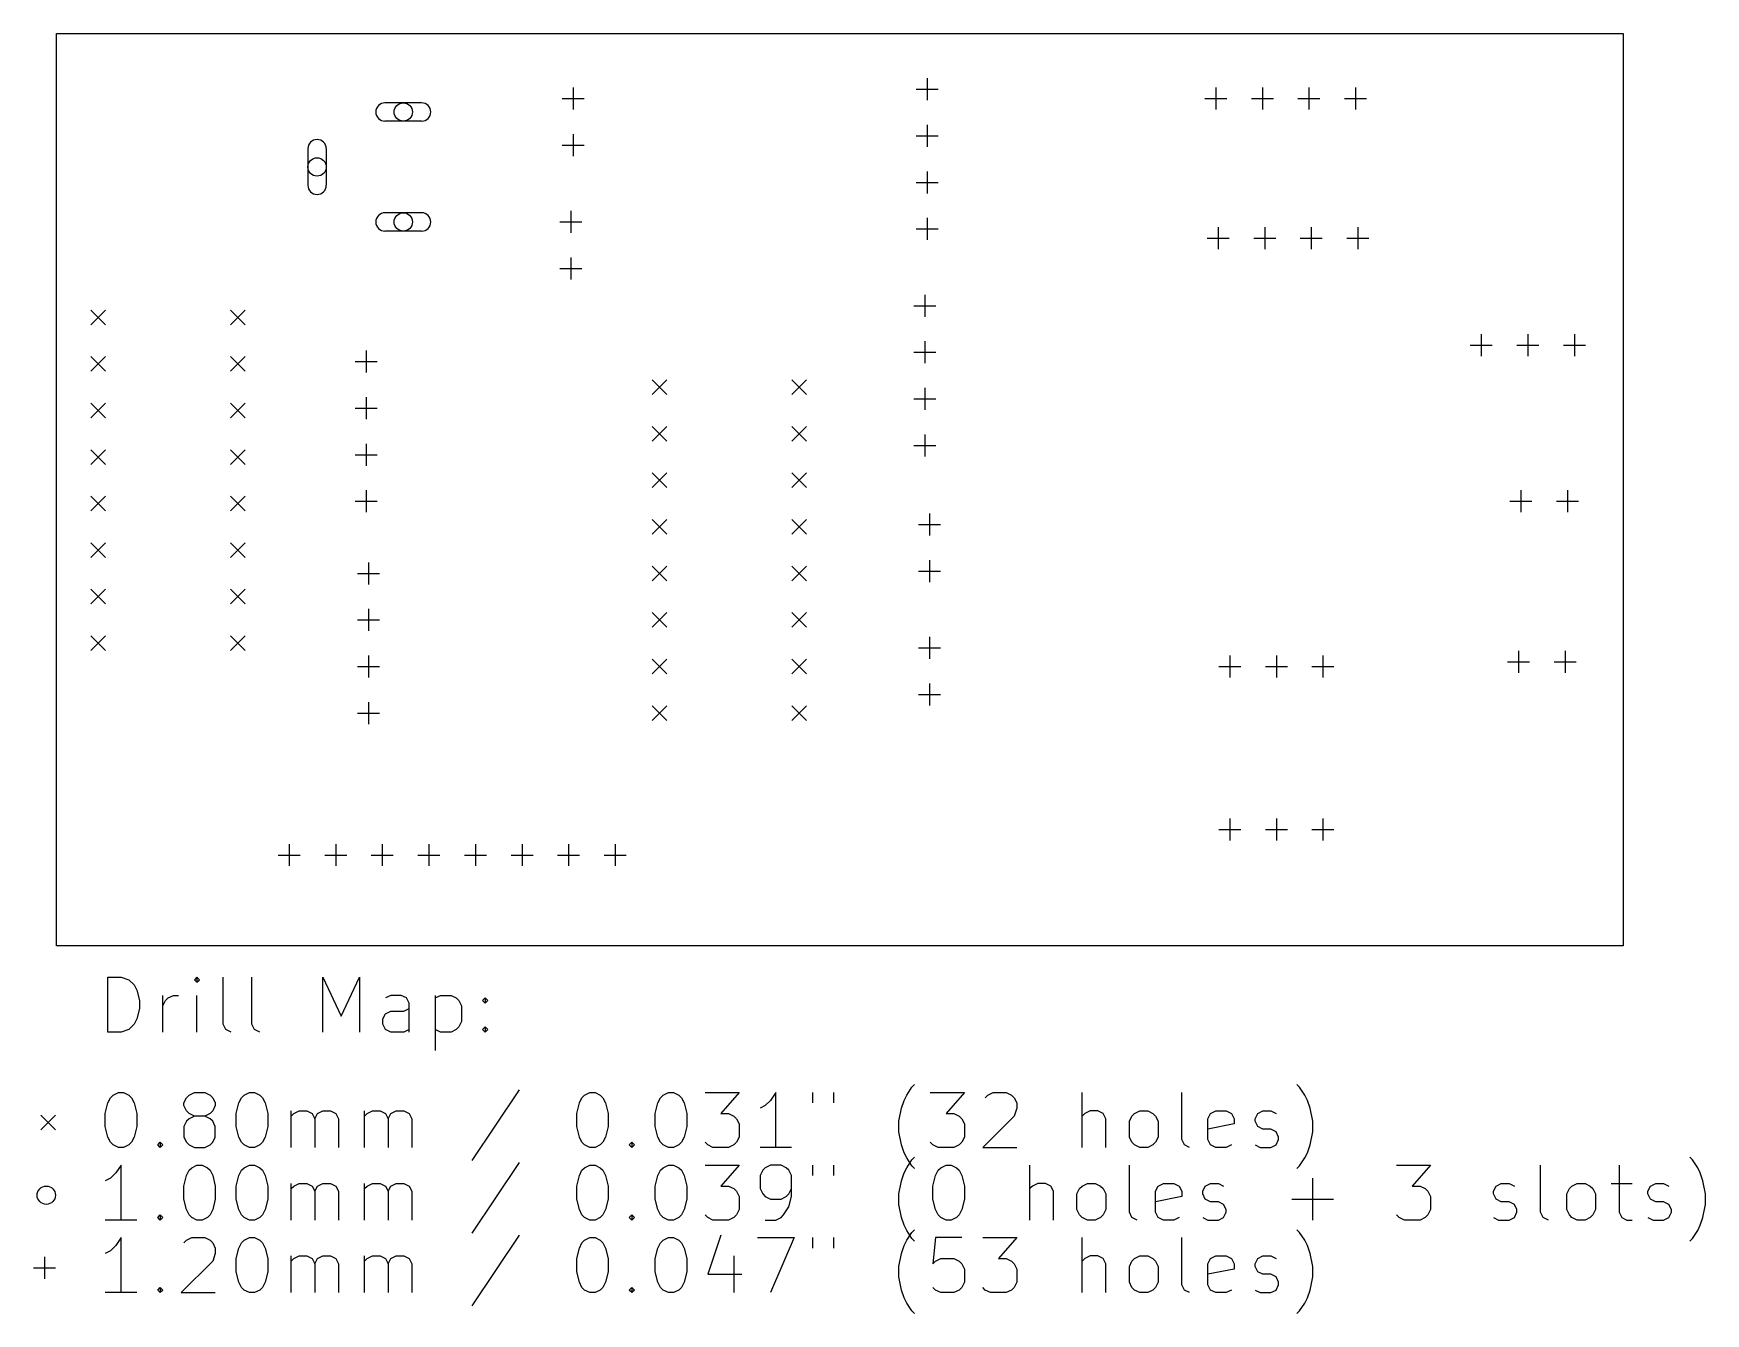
# Model space of a CAD drawing. Extents: x 120.8 to 212, y -101.1 to -31.2.
import ezdxf

# ---------------------------------------------------------------- set-up
doc = ezdxf.new("R2010")
doc.units = 0
doc.layers.add('BLACK', color=7, linetype='CONTINUOUS')

msp = doc.modelspace()

# ---------------------------------------------------------------- linework, layer by layer
at = {"layer": 'BLACK', "linetype": 'CONTINUOUS'}
for p, q in [((122.047, -31.242), (122.809, -31.242)), ((122.047, -81.026), (122.047, -31.242)), ((122.809, -31.242), (207.518, -31.242)), ((207.518, -31.242), (207.518, -81.026)), ((169.545, -33.69), (169.545, -34.89)), ((150.241, -34.198), (150.241, -35.398)), ((168.945, -34.29), (170.145, -34.29)), ((185.293, -34.198), (185.293, -35.398)), ((187.833, -34.198), (187.833, -35.398)), ((190.373, -34.198), (190.373, -35.398)), ((192.913, -34.198), (192.913, -35.398)), ((141.97, -35.029), (139.97, -35.029)), ((149.641, -34.798), (150.841, -34.798)), ((184.693, -34.798), (185.893, -34.798)), ((187.233, -34.798), (188.433, -34.798)), ((189.773, -34.798), (190.973, -34.798)), ((192.313, -34.798), (193.513, -34.798)), ((141.97, -36.029), (139.97, -36.029)), ((169.545, -36.23), (169.545, -37.43)), ((149.641, -37.338), (150.841, -37.338)), ((150.241, -36.738), (150.241, -37.938)), ((168.945, -36.83), (170.145, -36.83)), ((135.77, -37.529), (135.77, -39.529)), ((136.77, -37.529), (136.77, -39.529)), ((169.545, -38.77), (169.545, -39.97)), ((168.945, -39.37), (170.145, -39.37)), ((141.97, -41.029), (139.97, -41.029)), ((150.114, -40.929), (150.114, -42.129)), ((149.514, -41.529), (150.714, -41.529)), ((168.945, -41.91), (170.145, -41.91)), ((169.545, -41.31), (169.545, -42.51)), ((185.42, -41.818), (185.42, -43.018)), ((187.96, -41.818), (187.96, -43.018)), ((190.5, -41.818), (190.5, -43.018)), ((193.04, -41.818), (193.04, -43.018)), ((141.97, -42.029), (139.97, -42.029)), ((184.82, -42.418), (186.02, -42.418)), ((187.36, -42.418), (188.56, -42.418)), ((189.9, -42.418), (191.1, -42.418)), ((192.44, -42.418), (193.64, -42.418)), ((150.114, -43.469), (150.114, -44.669)), ((149.514, -44.069), (150.714, -44.069)), ((169.418, -45.501), (169.418, -46.701)), ((123.933, -46.336), (124.733, -47.136)), ((124.733, -46.336), (123.933, -47.136)), ((131.553, -46.336), (132.353, -47.136)), ((132.353, -46.336), (131.553, -47.136)), ((168.818, -46.101), (170.018, -46.101)), ((169.418, -48.041), (169.418, -49.241)), ((199.171, -48.26), (200.371, -48.26)), ((199.771, -47.66), (199.771, -48.86)), ((201.711, -48.26), (202.911, -48.26)), ((202.311, -47.66), (202.311, -48.86)), ((204.251, -48.26), (205.451, -48.26)), ((204.851, -47.66), (204.851, -48.86)), ((123.933, -48.876), (124.733, -49.676)), ((124.733, -48.876), (123.933, -49.676)), ((131.553, -48.876), (132.353, -49.676)), ((132.353, -48.876), (131.553, -49.676)), ((138.338, -49.149), (139.538, -49.149)), ((138.938, -48.549), (138.938, -49.749)), ((168.818, -48.641), (170.018, -48.641)), ((154.54, -50.146), (155.34, -50.946)), ((155.34, -50.146), (154.54, -50.946)), ((162.16, -50.146), (162.96, -50.946)), ((162.96, -50.146), (162.16, -50.946)), ((169.418, -50.581), (169.418, -51.781)), ((123.933, -51.416), (124.733, -52.216)), ((124.733, -51.416), (123.933, -52.216)), ((131.553, -51.416), (132.353, -52.216)), ((132.353, -51.416), (131.553, -52.216)), ((138.338, -51.689), (139.538, -51.689)), ((138.938, -51.089), (138.938, -52.289)), ((168.818, -51.181), (170.018, -51.181)), ((154.54, -52.686), (155.34, -53.486)), ((155.34, -52.686), (154.54, -53.486)), ((162.16, -52.686), (162.96, -53.486)), ((162.96, -52.686), (162.16, -53.486)), ((138.938, -53.629), (138.938, -54.829)), ((168.818, -53.721), (170.018, -53.721)), ((169.418, -53.121), (169.418, -54.321)), ((123.933, -53.956), (124.733, -54.756)), ((124.733, -53.956), (123.933, -54.756)), ((131.553, -53.956), (132.353, -54.756)), ((132.353, -53.956), (131.553, -54.756)), ((138.338, -54.229), (139.538, -54.229)), ((154.54, -55.226), (155.34, -56.026)), ((155.34, -55.226), (154.54, -56.026)), ((162.16, -55.226), (162.96, -56.026)), ((162.96, -55.226), (162.16, -56.026)), ((123.933, -56.496), (124.733, -57.296)), ((124.733, -56.496), (123.933, -57.296)), ((131.553, -56.496), (132.353, -57.296)), ((132.353, -56.496), (131.553, -57.296)), ((138.938, -56.169), (138.938, -57.369)), ((201.93, -56.169), (201.93, -57.369)), ((204.47, -56.169), (204.47, -57.369)), ((138.338, -56.769), (139.538, -56.769)), ((169.672, -57.439), (169.672, -58.639)), ((201.33, -56.769), (202.53, -56.769)), ((203.87, -56.769), (205.07, -56.769)), ((154.54, -57.766), (155.34, -58.566)), ((155.34, -57.766), (154.54, -58.566)), ((162.16, -57.766), (162.96, -58.566)), ((162.96, -57.766), (162.16, -58.566)), ((169.072, -58.039), (170.272, -58.039)), ((123.933, -59.036), (124.733, -59.836)), ((124.733, -59.036), (123.933, -59.836)), ((131.553, -59.036), (132.353, -59.836)), ((132.353, -59.036), (131.553, -59.836)), ((139.065, -60.106), (139.065, -61.306)), ((169.672, -59.979), (169.672, -61.179)), ((138.465, -60.706), (139.665, -60.706)), ((154.54, -60.306), (155.34, -61.106)), ((155.34, -60.306), (154.54, -61.106)), ((162.16, -60.306), (162.96, -61.106)), ((162.96, -60.306), (162.16, -61.106)), ((169.072, -60.579), (170.272, -60.579)), ((123.933, -61.576), (124.733, -62.376)), ((124.733, -61.576), (123.933, -62.376)), ((131.553, -61.576), (132.353, -62.376)), ((132.353, -61.576), (131.553, -62.376)), ((139.065, -62.646), (139.065, -63.846)), ((154.54, -62.846), (155.34, -63.646)), ((155.34, -62.846), (154.54, -63.646)), ((162.16, -62.846), (162.96, -63.646)), ((162.96, -62.846), (162.16, -63.646)), ((138.465, -63.246), (139.665, -63.246)), ((123.933, -64.116), (124.733, -64.916)), ((124.733, -64.116), (123.933, -64.916)), ((131.553, -64.116), (132.353, -64.916)), ((132.353, -64.116), (131.553, -64.916)), ((169.672, -64.17), (169.672, -65.37)), ((139.065, -65.186), (139.065, -66.386)), ((154.54, -65.386), (155.34, -66.186)), ((155.34, -65.386), (154.54, -66.186)), ((162.16, -65.386), (162.96, -66.186)), ((162.96, -65.386), (162.16, -66.186)), ((169.072, -64.77), (170.272, -64.77)), ((186.055, -65.186), (186.055, -66.386)), ((188.595, -65.186), (188.595, -66.386)), ((191.135, -65.186), (191.135, -66.386)), ((201.203, -65.532), (202.403, -65.532)), ((201.803, -64.932), (201.803, -66.132)), ((203.743, -65.532), (204.943, -65.532)), ((204.343, -64.932), (204.343, -66.132)), ((138.465, -65.786), (139.665, -65.786)), ((185.455, -65.786), (186.655, -65.786)), ((187.995, -65.786), (189.195, -65.786)), ((190.535, -65.786), (191.735, -65.786)), ((169.072, -67.31), (170.272, -67.31)), ((169.672, -66.71), (169.672, -67.91)), ((138.465, -68.326), (139.665, -68.326)), ((139.065, -67.726), (139.065, -68.926)), ((154.54, -67.926), (155.34, -68.726)), ((155.34, -67.926), (154.54, -68.726)), ((162.16, -67.926), (162.96, -68.726)), ((162.96, -67.926), (162.16, -68.726)), ((185.455, -74.676), (186.655, -74.676)), ((186.055, -74.076), (186.055, -75.276)), ((187.995, -74.676), (189.195, -74.676)), ((188.595, -74.076), (188.595, -75.276)), ((190.535, -74.676), (191.735, -74.676)), ((191.135, -74.076), (191.135, -75.276)), ((134.747, -75.473), (134.747, -76.673)), ((137.287, -75.473), (137.287, -76.673)), ((139.827, -75.473), (139.827, -76.673)), ((142.367, -75.473), (142.367, -76.673)), ((144.907, -75.473), (144.907, -76.673)), ((147.447, -75.473), (147.447, -76.673)), ((149.987, -75.473), (149.987, -76.673)), ((152.527, -75.473), (152.527, -76.673)), ((134.147, -76.073), (135.347, -76.073)), ((136.687, -76.073), (137.887, -76.073)), ((139.227, -76.073), (140.427, -76.073)), ((141.767, -76.073), (142.967, -76.073)), ((144.307, -76.073), (145.507, -76.073)), ((146.847, -76.073), (148.047, -76.073)), ((149.387, -76.073), (150.587, -76.073)), ((151.927, -76.073), (153.127, -76.073)), ((207.518, -81.026), (122.047, -81.026)), ((124.861, -85.7331), (124.861, -82.7331)), ((124.861, -82.7331), (125.576, -82.7331)), ((125.576, -82.7331), (126.004, -82.876)), ((126.004, -82.876), (126.29, -83.1617)), ((129.718, -82.7331), (129.576, -82.876)), ((129.576, -82.876), (129.718, -83.0189)), ((129.861, -82.876), (129.718, -82.7331)), ((129.718, -82.7331), (129.718, -83.0189)), ((129.718, -83.0189), (129.861, -82.876)), ((131.147, -85.3046), (131.147, -82.7331)), ((132.718, -85.3046), (132.718, -82.7331)), ((136.576, -85.7331), (136.576, -82.7331)), ((136.576, -82.7331), (137.576, -84.876)), ((137.576, -84.876), (138.576, -82.7331)), ((138.576, -82.7331), (138.576, -85.7331)), ((126.29, -83.1617), (126.433, -83.4474)), ((126.433, -83.4474), (126.576, -84.0189)), ((127.861, -85.7331), (127.861, -83.7331)), ((128.004, -84.0189), (128.147, -83.876)), ((128.147, -83.876), (128.433, -83.7331)), ((128.433, -83.7331), (128.718, -83.7331)), ((129.718, -85.7331), (129.718, -83.7331)), ((140.29, -83.7331), (140.004, -83.876)), ((140.861, -83.7331), (140.29, -83.7331)), ((141.147, -83.876), (140.861, -83.7331)), ((141.29, -84.1617), (141.147, -83.876)), ((142.718, -83.7331), (142.718, -86.7331)), ((142.718, -83.876), (143.004, -83.7331)), ((143.004, -83.7331), (143.576, -83.7331)), ((143.576, -83.7331), (143.861, -83.876)), ((143.861, -83.876), (144.004, -84.0189)), ((145.29, -84.0189), (145.433, -83.876)), ((145.433, -83.876), (145.576, -84.0189)), ((145.433, -83.876), (145.433, -84.1617)), ((126.576, -84.4474), (126.433, -85.0189)), ((126.576, -84.0189), (126.576, -84.4474)), ((127.861, -84.3046), (128.004, -84.0189)), ((139.861, -85.0189), (140.004, -84.7331)), ((140.004, -84.7331), (140.29, -84.5903)), ((140.29, -84.5903), (141.004, -84.5903)), ((141.004, -84.5903), (141.29, -84.4474)), ((141.29, -85.7331), (141.29, -84.1617)), ((144.004, -84.0189), (144.147, -84.3046)), ((144.147, -84.3046), (144.147, -85.1617)), ((145.433, -84.1617), (145.29, -84.0189)), ((145.576, -84.0189), (145.433, -84.1617)), ((125.576, -85.7331), (124.861, -85.7331)), ((126.004, -85.5903), (125.576, -85.7331)), ((126.29, -85.3046), (126.004, -85.5903)), ((126.433, -85.0189), (126.29, -85.3046)), ((131.29, -85.5903), (131.147, -85.3046)), ((131.576, -85.7331), (131.29, -85.5903)), ((132.861, -85.5903), (132.718, -85.3046)), ((133.147, -85.7331), (132.861, -85.5903)), ((139.861, -85.3046), (139.861, -85.0189)), ((140.004, -85.5903), (139.861, -85.3046)), ((140.29, -85.7331), (140.004, -85.5903)), ((141.004, -85.7331), (140.29, -85.7331)), ((141.29, -85.5903), (141.004, -85.7331)), ((143.004, -85.7331), (142.718, -85.5903)), ((143.576, -85.7331), (143.004, -85.7331)), ((143.861, -85.5903), (143.576, -85.7331)), ((144.004, -85.4474), (143.861, -85.5903)), ((144.147, -85.1617), (144.004, -85.4474)), ((145.29, -85.5903), (145.433, -85.4474)), ((145.433, -85.7331), (145.29, -85.5903)), ((145.433, -85.4474), (145.576, -85.5903)), ((145.433, -85.4474), (145.433, -85.7331)), ((145.576, -85.5903), (145.433, -85.7331)), ((124.861, -89.6046), (125.004, -89.3189)), ((125.004, -89.3189), (125.147, -89.176)), ((125.147, -89.176), (125.433, -89.0331)), ((125.433, -89.0331), (125.718, -89.0331)), ((125.718, -89.0331), (126.004, -89.176)), ((126.004, -89.176), (126.147, -89.3189)), ((126.147, -89.3189), (126.29, -89.6046)), ((129.004, -89.6046), (129.147, -89.3189)), ((129.147, -89.3189), (129.29, -89.176)), ((129.29, -89.176), (129.576, -89.0331)), ((129.576, -89.0331), (130.147, -89.0331)), ((130.147, -89.0331), (130.433, -89.176)), ((130.433, -89.176), (130.576, -89.3189)), ((130.576, -89.3189), (130.718, -89.6046)), ((132.004, -89.6046), (132.147, -89.3189)), ((132.147, -89.3189), (132.29, -89.176)), ((132.29, -89.176), (132.576, -89.0331)), ((132.576, -89.0331), (132.861, -89.0331)), ((132.861, -89.0331), (133.147, -89.176)), ((133.147, -89.176), (133.29, -89.3189)), ((133.29, -89.3189), (133.433, -89.6046)), ((147.29, -88.8903), (144.718, -92.7474)), ((150.576, -89.6046), (150.718, -89.3189)), ((150.718, -89.3189), (150.861, -89.176)), ((150.861, -89.176), (151.147, -89.0331)), ((151.147, -89.0331), (151.433, -89.0331)), ((151.433, -89.0331), (151.718, -89.176)), ((151.718, -89.176), (151.861, -89.3189)), ((151.861, -89.3189), (152.004, -89.6046)), ((154.861, -89.6046), (155.004, -89.3189)), ((155.004, -89.3189), (155.147, -89.176)), ((155.147, -89.176), (155.433, -89.0331)), ((155.433, -89.0331), (155.718, -89.0331)), ((155.718, -89.0331), (156.004, -89.176)), ((156.004, -89.176), (156.147, -89.3189)), ((156.147, -89.3189), (156.29, -89.6046)), ((157.433, -89.0331), (159.29, -89.0331)), ((159.29, -89.0331), (158.29, -90.176)), ((161.29, -89.0331), (161.004, -89.4617)), ((161.29, -92.0331), (161.29, -89.0331)), ((163.29, -89.0331), (163.29, -89.6046)), ((164.433, -89.0331), (164.433, -89.6046)), ((168.29, -89.4617), (168.433, -89.176)), ((168.433, -89.176), (168.718, -88.7474)), ((168.718, -88.7474), (168.861, -88.6046)), ((169.718, -89.0331), (171.576, -89.0331)), ((171.576, -89.0331), (170.576, -90.176)), ((172.718, -89.3189), (172.861, -89.176)), ((172.861, -89.176), (173.147, -89.0331)), ((173.147, -89.0331), (173.861, -89.0331)), ((173.861, -89.0331), (174.147, -89.176)), ((174.147, -89.176), (174.29, -89.3189)), ((174.29, -89.3189), (174.433, -89.6046)), ((178.004, -92.0331), (178.004, -89.0331)), ((183.433, -91.6046), (183.433, -89.0331)), ((189.861, -88.7474), (189.718, -88.6046)), ((190.147, -89.176), (189.861, -88.7474)), ((190.29, -89.4617), (190.147, -89.176)), ((121.197, -90.276), (121.997, -91.076)), ((121.997, -90.276), (121.197, -91.076)), ((124.718, -90.176), (124.861, -89.6046)), ((124.718, -90.8903), (124.718, -90.176)), ((126.29, -89.6046), (126.433, -90.176)), ((126.433, -90.176), (126.433, -90.8903)), ((129.004, -89.7474), (129.004, -89.6046)), ((129.147, -90.0331), (129.004, -89.7474)), ((129.29, -90.176), (129.147, -90.0331)), ((129.576, -90.3189), (129.29, -90.176)), ((130.433, -90.176), (130.147, -90.3189)), ((130.576, -90.0331), (130.433, -90.176)), ((130.718, -89.7474), (130.576, -90.0331)), ((130.718, -89.6046), (130.718, -89.7474)), ((131.861, -90.176), (132.004, -89.6046)), ((131.861, -90.8903), (131.861, -90.176)), ((133.433, -89.6046), (133.576, -90.176)), ((133.576, -90.176), (133.576, -90.8903)), ((134.861, -92.0331), (134.861, -90.0331)), ((134.861, -90.3189), (135.004, -90.176)), ((135.004, -90.176), (135.29, -90.0331)), ((135.29, -90.0331), (135.718, -90.0331)), ((135.718, -90.0331), (136.004, -90.176)), ((136.004, -90.176), (136.147, -90.4617)), ((136.147, -90.4617), (136.29, -90.176)), ((136.29, -90.176), (136.576, -90.0331)), ((136.576, -90.0331), (137.004, -90.0331)), ((137.004, -90.0331), (137.29, -90.176)), ((137.29, -90.176), (137.433, -90.4617)), ((138.861, -92.0331), (138.861, -90.0331)), ((138.861, -90.3189), (139.004, -90.176)), ((139.004, -90.176), (139.29, -90.0331)), ((139.29, -90.0331), (139.718, -90.0331)), ((139.718, -90.0331), (140.004, -90.176)), ((140.004, -90.176), (140.147, -90.4617)), ((140.147, -90.4617), (140.29, -90.176)), ((140.29, -90.176), (140.576, -90.0331)), ((140.576, -90.0331), (141.004, -90.0331)), ((141.004, -90.0331), (141.29, -90.176)), ((141.29, -90.176), (141.433, -90.4617)), ((150.433, -90.176), (150.576, -89.6046)), ((150.433, -90.8903), (150.433, -90.176)), ((152.004, -89.6046), (152.147, -90.176)), ((152.147, -90.176), (152.147, -90.8903)), ((154.718, -90.176), (154.861, -89.6046)), ((154.718, -90.8903), (154.718, -90.176)), ((156.29, -89.6046), (156.433, -90.176)), ((156.433, -90.176), (156.433, -90.8903)), ((158.29, -90.176), (158.718, -90.176)), ((158.718, -90.176), (159.004, -90.3189)), ((160.718, -89.7474), (160.433, -89.8903)), ((161.004, -89.4617), (160.718, -89.7474)), ((168.004, -90.6046), (168.147, -89.8903)), ((168.147, -89.8903), (168.29, -89.4617)), ((170.576, -90.176), (171.004, -90.176)), ((171.004, -90.176), (171.29, -90.3189)), ((174.433, -89.8903), (174.29, -90.3189)), ((174.433, -89.6046), (174.433, -89.8903)), ((178.147, -90.176), (178.004, -90.3189)), ((178.433, -90.0331), (178.147, -90.176)), ((178.861, -90.0331), (178.433, -90.0331)), ((179.147, -90.176), (178.861, -90.0331)), ((179.29, -90.4617), (179.147, -90.176)), ((180.718, -90.3189), (180.861, -90.176)), ((180.861, -90.176), (181.147, -90.0331)), ((181.147, -90.0331), (181.576, -90.0331)), ((181.576, -90.0331), (181.861, -90.176)), ((181.861, -90.176), (182.004, -90.3189)), ((184.861, -90.4617), (185.004, -90.176)), ((185.004, -90.176), (185.29, -90.0331)), ((185.29, -90.0331), (185.861, -90.0331)), ((185.861, -90.0331), (186.147, -90.176)), ((186.147, -90.176), (186.29, -90.4617)), ((187.433, -90.4617), (187.576, -90.176)), ((187.576, -90.176), (187.861, -90.0331)), ((187.861, -90.0331), (188.29, -90.0331)), ((188.29, -90.0331), (188.576, -90.176)), ((190.433, -89.8903), (190.29, -89.4617)), ((190.576, -90.6046), (190.433, -89.8903)), ((124.861, -91.4617), (124.718, -90.8903)), ((126.433, -90.8903), (126.29, -91.4617)), ((129.147, -90.6046), (129.004, -90.8903)), ((129.004, -90.8903), (129.004, -91.4617)), ((129.29, -90.4617), (129.147, -90.6046)), ((129.576, -90.3189), (129.29, -90.4617)), ((130.147, -90.3189), (129.576, -90.3189)), ((130.433, -90.4617), (130.147, -90.3189)), ((130.576, -90.6046), (130.433, -90.4617)), ((130.718, -90.8903), (130.576, -90.6046)), ((130.718, -91.4617), (130.718, -90.8903)), ((132.004, -91.4617), (131.861, -90.8903)), ((133.576, -90.8903), (133.433, -91.4617)), ((136.147, -90.4617), (136.147, -92.0331)), ((137.433, -90.4617), (137.433, -92.0331)), ((140.147, -90.4617), (140.147, -92.0331)), ((141.433, -90.4617), (141.433, -92.0331)), ((150.576, -91.4617), (150.433, -90.8903)), ((152.147, -90.8903), (152.004, -91.4617)), ((154.861, -91.4617), (154.718, -90.8903)), ((156.433, -90.8903), (156.29, -91.4617)), ((159.004, -90.3189), (159.147, -90.4617)), ((159.147, -90.4617), (159.29, -90.7474)), ((159.29, -90.7474), (159.29, -91.4617)), ((168.004, -91.176), (168.004, -90.6046)), ((168.147, -91.8903), (168.004, -91.176)), ((171.29, -90.3189), (171.433, -90.4617)), ((171.433, -90.4617), (171.576, -90.7474)), ((171.576, -90.7474), (171.576, -91.4617)), ((174.29, -90.3189), (172.576, -92.0331)), ((179.29, -92.0331), (179.29, -90.4617)), ((180.576, -90.6046), (180.718, -90.3189)), ((180.576, -91.4617), (180.576, -90.6046)), ((182.004, -90.3189), (182.147, -90.6046)), ((182.147, -90.6046), (182.147, -91.4617)), ((184.861, -91.6046), (184.861, -90.4617)), ((186.29, -90.7474), (184.861, -91.0331)), ((186.29, -90.4617), (186.29, -90.7474)), ((187.433, -90.6046), (187.433, -90.4617)), ((187.576, -90.8903), (187.433, -90.6046)), ((187.861, -91.0331), (187.576, -90.8903)), ((188.29, -91.0331), (187.861, -91.0331)), ((188.576, -91.176), (188.29, -91.0331)), ((188.718, -91.4617), (188.576, -91.176)), ((190.433, -91.8903), (190.576, -91.176)), ((190.576, -91.176), (190.576, -90.6046)), ((125.004, -91.7474), (124.861, -91.4617)), ((125.147, -91.8903), (125.004, -91.7474)), ((125.433, -92.0331), (125.147, -91.8903)), ((125.718, -92.0331), (125.433, -92.0331)), ((126.004, -91.8903), (125.718, -92.0331)), ((126.147, -91.7474), (126.004, -91.8903)), ((126.29, -91.4617), (126.147, -91.7474)), ((127.576, -91.8903), (127.718, -91.7474)), ((127.718, -92.0331), (127.576, -91.8903)), ((127.718, -91.7474), (127.861, -91.8903)), ((127.718, -91.7474), (127.718, -92.0331)), ((127.861, -91.8903), (127.718, -92.0331)), ((129.004, -91.4617), (129.147, -91.7474)), ((129.147, -91.7474), (129.29, -91.8903)), ((129.29, -91.8903), (129.576, -92.0331)), ((129.576, -92.0331), (130.147, -92.0331)), ((130.147, -92.0331), (130.433, -91.8903)), ((130.433, -91.8903), (130.576, -91.7474)), ((130.576, -91.7474), (130.718, -91.4617)), ((132.147, -91.7474), (132.004, -91.4617)), ((132.29, -91.8903), (132.147, -91.7474)), ((132.576, -92.0331), (132.29, -91.8903)), ((132.861, -92.0331), (132.576, -92.0331)), ((133.147, -91.8903), (132.861, -92.0331)), ((133.29, -91.7474), (133.147, -91.8903)), ((133.433, -91.4617), (133.29, -91.7474)), ((150.718, -91.7474), (150.576, -91.4617)), ((150.861, -91.8903), (150.718, -91.7474)), ((151.147, -92.0331), (150.861, -91.8903)), ((151.433, -92.0331), (151.147, -92.0331)), ((151.718, -91.8903), (151.433, -92.0331)), ((151.861, -91.7474), (151.718, -91.8903)), ((152.004, -91.4617), (151.861, -91.7474)), ((153.29, -91.8903), (153.433, -91.7474)), ((153.433, -92.0331), (153.29, -91.8903)), ((153.433, -91.7474), (153.576, -91.8903)), ((153.433, -91.7474), (153.433, -92.0331)), ((153.576, -91.8903), (153.433, -92.0331)), ((155.004, -91.7474), (154.861, -91.4617)), ((155.147, -91.8903), (155.004, -91.7474)), ((155.433, -92.0331), (155.147, -91.8903)), ((155.718, -92.0331), (155.433, -92.0331)), ((156.004, -91.8903), (155.718, -92.0331)), ((156.147, -91.7474), (156.004, -91.8903)), ((156.29, -91.4617), (156.147, -91.7474)), ((157.576, -91.8903), (157.433, -91.7474)), ((157.861, -92.0331), (157.576, -91.8903)), ((158.718, -92.0331), (157.861, -92.0331)), ((159.004, -91.8903), (158.718, -92.0331)), ((159.147, -91.7474), (159.004, -91.8903)), ((159.29, -91.4617), (159.147, -91.7474)), ((162.147, -92.0331), (160.433, -92.0331)), ((168.29, -92.3189), (168.147, -91.8903)), ((169.861, -91.8903), (169.718, -91.7474)), ((170.147, -92.0331), (169.861, -91.8903)), ((171.004, -92.0331), (170.147, -92.0331)), ((171.29, -91.8903), (171.004, -92.0331)), ((171.433, -91.7474), (171.29, -91.8903)), ((171.576, -91.4617), (171.433, -91.7474)), ((172.576, -92.0331), (174.433, -92.0331)), ((180.718, -91.7474), (180.576, -91.4617)), ((180.861, -91.8903), (180.718, -91.7474)), ((181.147, -92.0331), (180.861, -91.8903)), ((181.576, -92.0331), (181.147, -92.0331)), ((181.861, -91.8903), (181.576, -92.0331)), ((182.004, -91.7474), (181.861, -91.8903)), ((182.147, -91.4617), (182.004, -91.7474)), ((183.576, -91.8903), (183.433, -91.6046)), ((183.861, -92.0331), (183.576, -91.8903)), ((185.004, -91.8903), (184.861, -91.6046)), ((185.29, -92.0331), (185.004, -91.8903)), ((185.861, -92.0331), (185.29, -92.0331)), ((186.147, -91.8903), (185.861, -92.0331)), ((187.433, -91.8903), (187.718, -92.0331)), ((187.718, -92.0331), (188.29, -92.0331)), ((188.29, -92.0331), (188.576, -91.8903)), ((188.576, -91.8903), (188.718, -91.6046)), ((188.718, -91.6046), (188.718, -91.4617)), ((190.29, -92.3189), (190.433, -91.8903)), ((125.576, -92.9931), (125.29, -93.4217)), ((125.576, -95.9931), (125.576, -92.9931)), ((129.433, -93.136), (129.718, -92.9931)), ((129.718, -92.9931), (130.004, -92.9931)), ((130.004, -92.9931), (130.29, -93.136)), ((132.29, -93.136), (132.576, -92.9931)), ((132.576, -92.9931), (132.861, -92.9931)), ((132.861, -92.9931), (133.147, -93.136)), ((147.29, -92.8503), (144.718, -96.7074)), ((150.861, -93.136), (151.147, -92.9931)), ((151.147, -92.9931), (151.433, -92.9931)), ((151.433, -92.9931), (151.718, -93.136)), ((155.147, -93.136), (155.433, -92.9931)), ((155.433, -92.9931), (155.718, -92.9931)), ((155.718, -92.9931), (156.004, -93.136)), ((157.433, -92.9931), (159.29, -92.9931)), ((159.29, -92.9931), (158.29, -94.136)), ((161.004, -92.9931), (160.718, -93.136)), ((161.576, -92.9931), (161.004, -92.9931)), ((161.861, -93.136), (161.576, -92.9931)), ((163.29, -92.9931), (163.29, -93.5646)), ((164.433, -92.9931), (164.433, -93.5646)), ((168.433, -92.6046), (168.29, -92.3189)), ((168.718, -93.0331), (168.433, -92.6046)), ((168.433, -93.136), (168.718, -92.7074)), ((168.718, -92.7074), (168.861, -92.5646)), ((170.29, -93.136), (170.576, -92.9931)), ((170.576, -92.9931), (170.861, -92.9931)), ((170.861, -92.9931), (171.147, -93.136)), ((175.147, -95.9931), (175.147, -92.9931)), ((180.576, -95.5646), (180.576, -92.9931)), ((189.861, -93.0331), (190.147, -92.6046)), ((190.147, -92.6046), (190.29, -92.3189)), ((195.147, -92.9931), (197.004, -92.9931)), ((197.004, -92.9931), (196.004, -94.136)), ((203.004, -95.5646), (203.004, -92.9931)), ((207.29, -92.9931), (207.29, -95.5646)), ((211.29, -92.7074), (211.147, -92.5646)), ((211.576, -93.136), (211.29, -92.7074)), ((125.004, -93.7074), (124.718, -93.8503)), ((125.29, -93.4217), (125.004, -93.7074)), ((129.004, -94.136), (129.147, -93.5646)), ((129.147, -93.5646), (129.29, -93.2789)), ((129.29, -93.2789), (129.433, -93.136)), ((130.29, -93.136), (130.433, -93.2789)), ((130.433, -93.2789), (130.576, -93.5646)), ((130.576, -93.5646), (130.718, -94.136)), ((131.861, -94.136), (132.004, -93.5646)), ((132.004, -93.5646), (132.147, -93.2789)), ((132.147, -93.2789), (132.29, -93.136)), ((133.147, -93.136), (133.29, -93.2789)), ((133.29, -93.2789), (133.433, -93.5646)), ((133.433, -93.5646), (133.576, -94.136)), ((150.433, -94.136), (150.576, -93.5646)), ((150.576, -93.5646), (150.718, -93.2789)), ((150.718, -93.2789), (150.861, -93.136)), ((151.718, -93.136), (151.861, -93.2789)), ((151.861, -93.2789), (152.004, -93.5646)), ((152.004, -93.5646), (152.147, -94.136)), ((154.718, -94.136), (154.861, -93.5646)), ((154.861, -93.5646), (155.004, -93.2789)), ((155.004, -93.2789), (155.147, -93.136)), ((156.004, -93.136), (156.147, -93.2789)), ((156.147, -93.2789), (156.29, -93.5646)), ((156.29, -93.5646), (156.433, -94.136)), ((160.576, -93.2789), (160.433, -93.5646)), ((160.433, -93.5646), (160.433, -94.2789)), ((160.718, -93.136), (160.576, -93.2789)), ((162.004, -93.2789), (161.861, -93.136)), ((162.147, -93.5646), (162.004, -93.2789)), ((162.147, -94.7074), (162.147, -93.5646)), ((168.004, -94.5646), (168.147, -93.8503)), ((168.147, -93.8503), (168.29, -93.4217)), ((168.29, -93.4217), (168.433, -93.136)), ((168.861, -93.176), (168.718, -93.0331)), ((169.861, -94.136), (170.004, -93.5646)), ((170.004, -93.5646), (170.147, -93.2789)), ((170.147, -93.2789), (170.29, -93.136)), ((171.147, -93.136), (171.29, -93.2789)), ((171.29, -93.2789), (171.433, -93.5646)), ((171.433, -93.5646), (171.576, -94.136)), ((189.718, -93.176), (189.861, -93.0331)), ((190.576, -95.9931), (190.576, -93.7074)), ((211.718, -93.4217), (211.576, -93.136)), ((211.861, -93.8503), (211.718, -93.4217)), ((212.004, -94.5646), (211.861, -93.8503)), ((129.004, -94.8503), (129.004, -94.136)), ((129.147, -95.4217), (129.004, -94.8503)), ((130.718, -94.8503), (130.576, -95.4217)), ((130.718, -94.136), (130.718, -94.8503)), ((131.861, -94.8503), (131.861, -94.136)), ((132.004, -95.4217), (131.861, -94.8503)), ((133.576, -94.8503), (133.433, -95.4217)), ((133.576, -94.136), (133.576, -94.8503)), ((134.861, -95.9931), (134.861, -93.9931)), ((134.861, -94.2789), (135.004, -94.136)), ((135.004, -94.136), (135.29, -93.9931)), ((135.29, -93.9931), (135.718, -93.9931)), ((135.718, -93.9931), (136.004, -94.136)), ((136.004, -94.136), (136.147, -94.4217)), ((136.147, -94.4217), (136.29, -94.136)), ((136.147, -94.4217), (136.147, -95.9931)), ((136.29, -94.136), (136.576, -93.9931)), ((136.576, -93.9931), (137.004, -93.9931)), ((137.004, -93.9931), (137.29, -94.136)), ((137.29, -94.136), (137.433, -94.4217)), ((137.433, -94.4217), (137.433, -95.9931)), ((138.861, -95.9931), (138.861, -93.9931)), ((138.861, -94.2789), (139.004, -94.136)), ((139.004, -94.136), (139.29, -93.9931)), ((139.29, -93.9931), (139.718, -93.9931)), ((139.718, -93.9931), (140.004, -94.136)), ((140.004, -94.136), (140.147, -94.4217)), ((140.147, -94.4217), (140.29, -94.136)), ((140.147, -94.4217), (140.147, -95.9931)), ((140.29, -94.136), (140.576, -93.9931)), ((140.576, -93.9931), (141.004, -93.9931)), ((141.004, -93.9931), (141.29, -94.136)), ((141.29, -94.136), (141.433, -94.4217)), ((141.433, -94.4217), (141.433, -95.9931)), ((150.433, -94.8503), (150.433, -94.136)), ((150.576, -95.4217), (150.433, -94.8503)), ((152.147, -94.8503), (152.004, -95.4217)), ((152.147, -94.136), (152.147, -94.8503)), ((154.718, -94.8503), (154.718, -94.136)), ((154.861, -95.4217), (154.718, -94.8503)), ((156.433, -94.8503), (156.29, -95.4217)), ((156.433, -94.136), (156.433, -94.8503)), ((158.29, -94.136), (158.718, -94.136)), ((158.718, -94.136), (159.004, -94.2789)), ((159.004, -94.2789), (159.147, -94.4217)), ((159.147, -94.4217), (159.29, -94.7074)), ((159.29, -94.7074), (159.29, -95.4217)), ((160.433, -94.2789), (160.576, -94.5646)), ((160.576, -94.5646), (160.718, -94.7074)), ((160.718, -94.7074), (161.004, -94.8503)), ((161.004, -94.8503), (161.576, -94.8503)), ((161.576, -94.8503), (161.861, -94.7074)), ((161.861, -94.7074), (162.004, -94.5646)), ((162.004, -94.5646), (162.147, -94.2789)), ((162.004, -95.2789), (162.147, -94.7074)), ((168.004, -95.136), (168.004, -94.5646)), ((169.861, -94.8503), (169.861, -94.136)), ((170.004, -95.4217), (169.861, -94.8503)), ((171.576, -94.8503), (171.433, -95.4217)), ((171.576, -94.136), (171.576, -94.8503)), ((175.29, -94.136), (175.147, -94.2789)), ((175.576, -93.9931), (175.29, -94.136)), ((176.004, -93.9931), (175.576, -93.9931)), ((176.29, -94.136), (176.004, -93.9931)), ((176.433, -94.4217), (176.29, -94.136)), ((176.433, -95.9931), (176.433, -94.4217)), ((177.718, -94.5646), (177.861, -94.2789)), ((177.718, -95.4217), (177.718, -94.5646)), ((177.861, -94.2789), (178.004, -94.136)), ((178.004, -94.136), (178.29, -93.9931)), ((178.29, -93.9931), (178.718, -93.9931)), ((178.718, -93.9931), (179.004, -94.136)), ((179.004, -94.136), (179.147, -94.2789)), ((179.147, -94.2789), (179.29, -94.5646)), ((179.29, -94.5646), (179.29, -95.4217)), ((182.004, -94.4217), (182.147, -94.136)), ((182.004, -95.5646), (182.004, -94.4217)), ((183.433, -94.7074), (182.004, -94.9931)), ((182.147, -94.136), (182.433, -93.9931)), ((182.433, -93.9931), (183.004, -93.9931)), ((183.004, -93.9931), (183.29, -94.136)), ((183.29, -94.136), (183.433, -94.4217)), ((183.433, -94.4217), (183.433, -94.7074)), ((184.576, -94.4217), (184.718, -94.136)), ((184.576, -94.5646), (184.576, -94.4217)), ((184.718, -94.8503), (184.576, -94.5646)), ((184.718, -94.136), (185.004, -93.9931)), ((185.004, -94.9931), (184.718, -94.8503)), ((185.004, -93.9931), (185.433, -93.9931)), ((185.433, -93.9931), (185.718, -94.136)), ((189.433, -94.8503), (191.718, -94.8503)), ((196.004, -94.136), (196.433, -94.136)), ((196.433, -94.136), (196.718, -94.2789)), ((196.718, -94.2789), (196.861, -94.4217)), ((196.861, -94.4217), (197.004, -94.7074)), ((197.004, -94.7074), (197.004, -95.4217)), ((200.433, -94.4217), (200.576, -94.136)), ((200.433, -94.5646), (200.433, -94.4217)), ((200.576, -94.8503), (200.433, -94.5646)), ((200.576, -94.136), (200.861, -93.9931)), ((200.861, -94.9931), (200.576, -94.8503)), ((200.861, -93.9931), (201.29, -93.9931)), ((201.29, -93.9931), (201.576, -94.136)), ((204.433, -94.5646), (204.576, -94.2789)), ((204.433, -95.4217), (204.433, -94.5646)), ((204.576, -94.2789), (204.718, -94.136)), ((204.718, -94.136), (205.004, -93.9931)), ((205.004, -93.9931), (205.433, -93.9931)), ((205.433, -93.9931), (205.718, -94.136)), ((205.718, -94.136), (205.861, -94.2789)), ((205.861, -94.2789), (206.004, -94.5646)), ((206.004, -94.5646), (206.004, -95.4217)), ((206.861, -93.9931), (208.004, -93.9931)), ((208.861, -94.4217), (209.004, -94.136)), ((208.861, -94.5646), (208.861, -94.4217)), ((209.004, -94.8503), (208.861, -94.5646)), ((209.004, -94.136), (209.29, -93.9931)), ((209.29, -94.9931), (209.004, -94.8503)), ((209.29, -93.9931), (209.718, -93.9931)), ((209.718, -93.9931), (210.004, -94.136)), ((212.004, -95.136), (212.004, -94.5646)), ((127.576, -95.8503), (127.718, -95.7074)), ((127.718, -95.7074), (127.861, -95.8503)), ((127.718, -95.7074), (127.718, -95.9931)), ((129.29, -95.7074), (129.147, -95.4217)), ((129.433, -95.8503), (129.29, -95.7074)), ((130.433, -95.7074), (130.29, -95.8503)), ((130.576, -95.4217), (130.433, -95.7074)), ((132.147, -95.7074), (132.004, -95.4217)), ((132.29, -95.8503), (132.147, -95.7074)), ((133.29, -95.7074), (133.147, -95.8503)), ((133.433, -95.4217), (133.29, -95.7074)), ((150.718, -95.7074), (150.576, -95.4217)), ((150.861, -95.8503), (150.718, -95.7074)), ((151.861, -95.7074), (151.718, -95.8503)), ((152.004, -95.4217), (151.861, -95.7074)), ((153.29, -95.8503), (153.433, -95.7074)), ((153.433, -95.7074), (153.576, -95.8503)), ((153.433, -95.7074), (153.433, -95.9931)), ((155.004, -95.7074), (154.861, -95.4217)), ((155.147, -95.8503), (155.004, -95.7074)), ((156.147, -95.7074), (156.004, -95.8503)), ((156.29, -95.4217), (156.147, -95.7074)), ((157.576, -95.8503), (157.433, -95.7074)), ((159.147, -95.7074), (159.004, -95.8503)), ((159.29, -95.4217), (159.147, -95.7074)), ((161.576, -95.8503), (161.718, -95.7074)), ((161.718, -95.7074), (162.004, -95.2789)), ((168.147, -95.8503), (168.004, -95.136)), ((170.147, -95.7074), (170.004, -95.4217)), ((170.29, -95.8503), (170.147, -95.7074)), ((171.29, -95.7074), (171.147, -95.8503)), ((171.433, -95.4217), (171.29, -95.7074)), ((177.861, -95.7074), (177.718, -95.4217)), ((178.004, -95.8503), (177.861, -95.7074)), ((179.147, -95.7074), (179.004, -95.8503)), ((179.29, -95.4217), (179.147, -95.7074)), ((180.718, -95.8503), (180.576, -95.5646)), ((182.147, -95.8503), (182.004, -95.5646)), ((185.433, -94.9931), (185.004, -94.9931)), ((185.718, -95.136), (185.433, -94.9931)), ((185.861, -95.4217), (185.718, -95.136)), ((185.718, -95.8503), (185.861, -95.5646)), ((185.861, -95.5646), (185.861, -95.4217)), ((195.29, -95.8503), (195.147, -95.7074)), ((196.861, -95.7074), (196.718, -95.8503)), ((197.004, -95.4217), (196.861, -95.7074)), ((201.29, -94.9931), (200.861, -94.9931)), ((201.576, -95.136), (201.29, -94.9931)), ((201.718, -95.4217), (201.576, -95.136)), ((201.576, -95.8503), (201.718, -95.5646)), ((201.718, -95.5646), (201.718, -95.4217)), ((203.147, -95.8503), (203.004, -95.5646)), ((204.576, -95.7074), (204.433, -95.4217)), ((204.718, -95.8503), (204.576, -95.7074)), ((205.861, -95.7074), (205.718, -95.8503)), ((206.004, -95.4217), (205.861, -95.7074)), ((207.29, -95.5646), (207.433, -95.8503)), ((209.718, -94.9931), (209.29, -94.9931)), ((210.004, -95.136), (209.718, -94.9931)), ((210.147, -95.4217), (210.004, -95.136)), ((210.004, -95.8503), (210.147, -95.5646)), ((210.147, -95.5646), (210.147, -95.4217)), ((211.861, -95.8503), (212.004, -95.136)), ((126.433, -95.9931), (124.718, -95.9931)), ((127.718, -95.9931), (127.576, -95.8503)), ((127.861, -95.8503), (127.718, -95.9931)), ((129.718, -95.9931), (129.433, -95.8503)), ((130.004, -95.9931), (129.718, -95.9931)), ((130.29, -95.8503), (130.004, -95.9931)), ((132.576, -95.9931), (132.29, -95.8503)), ((132.861, -95.9931), (132.576, -95.9931)), ((133.147, -95.8503), (132.861, -95.9931)), ((151.147, -95.9931), (150.861, -95.8503)), ((151.433, -95.9931), (151.147, -95.9931)), ((151.718, -95.8503), (151.433, -95.9931)), ((153.433, -95.9931), (153.29, -95.8503)), ((153.576, -95.8503), (153.433, -95.9931)), ((155.433, -95.9931), (155.147, -95.8503)), ((155.718, -95.9931), (155.433, -95.9931)), ((156.004, -95.8503), (155.718, -95.9931)), ((157.861, -95.9931), (157.576, -95.8503)), ((158.718, -95.9931), (157.861, -95.9931)), ((159.004, -95.8503), (158.718, -95.9931)), ((160.718, -95.9931), (161.29, -95.9931)), ((161.29, -95.9931), (161.576, -95.8503)), ((168.29, -96.2789), (168.147, -95.8503)), ((168.433, -96.5646), (168.29, -96.2789)), ((168.718, -96.9931), (168.433, -96.5646)), ((168.433, -97.096), (168.718, -96.6674)), ((168.718, -96.6674), (168.861, -96.5246)), ((170.576, -95.9931), (170.29, -95.8503)), ((170.861, -95.9931), (170.576, -95.9931)), ((171.147, -95.8503), (170.861, -95.9931)), ((178.29, -95.9931), (178.004, -95.8503)), ((178.718, -95.9931), (178.29, -95.9931)), ((179.004, -95.8503), (178.718, -95.9931)), ((181.004, -95.9931), (180.718, -95.8503)), ((182.433, -95.9931), (182.147, -95.8503)), ((183.004, -95.9931), (182.433, -95.9931)), ((183.29, -95.8503), (183.004, -95.9931)), ((184.576, -95.8503), (184.861, -95.9931)), ((184.861, -95.9931), (185.433, -95.9931)), ((185.433, -95.9931), (185.718, -95.8503)), ((189.861, -96.6674), (189.718, -96.5246)), ((190.147, -97.096), (189.861, -96.6674)), ((195.576, -95.9931), (195.29, -95.8503)), ((196.433, -95.9931), (195.576, -95.9931)), ((196.718, -95.8503), (196.433, -95.9931)), ((200.433, -95.8503), (200.718, -95.9931)), ((200.718, -95.9931), (201.29, -95.9931)), ((201.29, -95.9931), (201.576, -95.8503)), ((203.433, -95.9931), (203.147, -95.8503)), ((205.004, -95.9931), (204.718, -95.8503)), ((205.433, -95.9931), (205.004, -95.9931)), ((205.718, -95.8503), (205.433, -95.9931)), ((207.433, -95.8503), (207.718, -95.9931)), ((207.718, -95.9931), (208.004, -95.9931)), ((208.861, -95.8503), (209.147, -95.9931)), ((209.147, -95.9931), (209.718, -95.9931)), ((209.718, -95.9931), (210.004, -95.8503)), ((211.29, -96.9931), (211.576, -96.5646)), ((211.576, -96.5646), (211.718, -96.2789)), ((211.718, -96.2789), (211.861, -95.8503)), ((125.29, -97.3817), (125.004, -97.6674)), ((125.576, -96.9531), (125.29, -97.3817)), ((125.576, -99.9531), (125.576, -96.9531)), ((129.004, -97.2389), (129.147, -97.096)), ((129.147, -97.096), (129.433, -96.9531)), ((129.433, -96.9531), (130.147, -96.9531)), ((130.147, -96.9531), (130.433, -97.096)), ((130.433, -97.096), (130.576, -97.2389)), ((130.576, -97.2389), (130.718, -97.5246)), ((130.718, -97.5246), (130.718, -97.8103)), ((131.861, -98.096), (132.004, -97.5246)), ((132.004, -97.5246), (132.147, -97.2389)), ((132.147, -97.2389), (132.29, -97.096)), ((132.29, -97.096), (132.576, -96.9531)), ((132.576, -96.9531), (132.861, -96.9531)), ((132.861, -96.9531), (133.147, -97.096)), ((133.147, -97.096), (133.29, -97.2389)), ((133.29, -97.2389), (133.433, -97.5246)), ((133.433, -97.5246), (133.576, -98.096)), ((147.29, -96.8103), (144.718, -100.667)), ((150.433, -98.096), (150.576, -97.5246)), ((150.576, -97.5246), (150.718, -97.2389)), ((150.718, -97.2389), (150.861, -97.096)), ((150.861, -97.096), (151.147, -96.9531)), ((151.147, -96.9531), (151.433, -96.9531)), ((151.433, -96.9531), (151.718, -97.096)), ((151.718, -97.096), (151.861, -97.2389)), ((151.861, -97.2389), (152.004, -97.5246)), ((152.004, -97.5246), (152.147, -98.096)), ((154.718, -98.096), (154.861, -97.5246)), ((154.861, -97.5246), (155.004, -97.2389)), ((155.004, -97.2389), (155.147, -97.096)), ((155.147, -97.096), (155.433, -96.9531)), ((155.433, -96.9531), (155.718, -96.9531)), ((155.718, -96.9531), (156.004, -97.096)), ((156.004, -97.096), (156.147, -97.2389)), ((156.147, -97.2389), (156.29, -97.5246)), ((156.29, -97.5246), (156.433, -98.096)), ((158.29, -96.8103), (157.576, -98.9531)), ((160.29, -96.9531), (162.29, -96.9531)), ((162.29, -96.9531), (161.004, -99.9531)), ((163.29, -96.9531), (163.29, -97.5246)), ((164.433, -96.9531), (164.433, -97.5246)), ((168.147, -97.8103), (168.29, -97.3817)), ((168.29, -97.3817), (168.433, -97.096)), ((168.861, -97.136), (168.718, -96.9931)), ((170.004, -96.9531), (169.861, -98.3817)), ((171.433, -96.9531), (170.004, -96.9531)), ((172.576, -96.9531), (174.433, -96.9531)), ((174.433, -96.9531), (173.433, -98.096)), ((178.004, -99.9531), (178.004, -96.9531)), ((183.433, -99.5246), (183.433, -96.9531)), ((190.29, -97.3817), (190.147, -97.096)), ((190.433, -97.8103), (190.29, -97.3817)), ((211.147, -97.136), (211.29, -96.9931)), ((121.397, -97.996), (121.397, -99.196)), ((125.004, -97.6674), (124.718, -97.8103)), ((130.576, -98.2389), (128.861, -99.9531)), ((130.718, -97.8103), (130.576, -98.2389)), ((131.861, -98.8103), (131.861, -98.096)), ((133.576, -98.096), (133.576, -98.8103)), ((134.861, -99.9531), (134.861, -97.9531)), ((134.861, -98.2389), (135.004, -98.096)), ((135.004, -98.096), (135.29, -97.9531)), ((135.29, -97.9531), (135.718, -97.9531)), ((135.718, -97.9531), (136.004, -98.096)), ((136.004, -98.096), (136.147, -98.3817)), ((136.147, -98.3817), (136.29, -98.096)), ((136.147, -98.3817), (136.147, -99.9531)), ((136.29, -98.096), (136.576, -97.9531)), ((136.576, -97.9531), (137.004, -97.9531)), ((137.004, -97.9531), (137.29, -98.096)), ((137.29, -98.096), (137.433, -98.3817)), ((137.433, -98.3817), (137.433, -99.9531)), ((138.861, -99.9531), (138.861, -97.9531)), ((138.861, -98.2389), (139.004, -98.096)), ((139.004, -98.096), (139.29, -97.9531)), ((139.29, -97.9531), (139.718, -97.9531)), ((139.718, -97.9531), (140.004, -98.096)), ((140.004, -98.096), (140.147, -98.3817)), ((140.147, -98.3817), (140.29, -98.096)), ((140.147, -98.3817), (140.147, -99.9531)), ((140.29, -98.096), (140.576, -97.9531)), ((140.576, -97.9531), (141.004, -97.9531)), ((141.004, -97.9531), (141.29, -98.096)), ((141.29, -98.096), (141.433, -98.3817)), ((141.433, -98.3817), (141.433, -99.9531)), ((150.433, -98.8103), (150.433, -98.096)), ((152.147, -98.096), (152.147, -98.8103)), ((154.718, -98.8103), (154.718, -98.096)), ((156.433, -98.096), (156.433, -98.8103)), ((159.004, -97.9531), (159.004, -99.9531)), ((168.004, -98.5246), (168.147, -97.8103)), ((169.861, -98.3817), (170.004, -98.2389)), ((170.004, -98.2389), (170.29, -98.096)), ((170.29, -98.096), (171.004, -98.096)), ((171.004, -98.096), (171.29, -98.2389)), ((171.29, -98.2389), (171.433, -98.3817)), ((171.433, -98.3817), (171.576, -98.6674)), ((173.433, -98.096), (173.861, -98.096)), ((173.861, -98.096), (174.147, -98.2389)), ((174.147, -98.2389), (174.29, -98.3817)), ((174.29, -98.3817), (174.433, -98.6674)), ((178.147, -98.096), (178.004, -98.2389)), ((178.433, -97.9531), (178.147, -98.096)), ((178.861, -97.9531), (178.433, -97.9531)), ((179.147, -98.096), (178.861, -97.9531)), ((179.29, -98.3817), (179.147, -98.096)), ((179.29, -99.9531), (179.29, -98.3817)), ((180.576, -98.5246), (180.718, -98.2389)), ((180.718, -98.2389), (180.861, -98.096)), ((180.861, -98.096), (181.147, -97.9531)), ((181.147, -97.9531), (181.576, -97.9531)), ((181.576, -97.9531), (181.861, -98.096)), ((181.861, -98.096), (182.004, -98.2389)), ((182.004, -98.2389), (182.147, -98.5246)), ((184.861, -98.3817), (185.004, -98.096)), ((184.861, -99.5246), (184.861, -98.3817)), ((185.004, -98.096), (185.29, -97.9531)), ((185.29, -97.9531), (185.861, -97.9531)), ((185.861, -97.9531), (186.147, -98.096)), ((186.147, -98.096), (186.29, -98.3817)), ((186.29, -98.3817), (186.29, -98.6674)), ((187.433, -98.3817), (187.576, -98.096)), ((187.433, -98.5246), (187.433, -98.3817)), ((187.576, -98.096), (187.861, -97.9531)), ((187.861, -97.9531), (188.29, -97.9531)), ((188.29, -97.9531), (188.576, -98.096)), ((190.576, -98.5246), (190.433, -97.8103)), ((120.797, -98.596), (121.997, -98.596)), ((132.004, -99.3817), (131.861, -98.8103)), ((132.147, -99.6674), (132.004, -99.3817)), ((133.433, -99.3817), (133.29, -99.6674)), ((133.576, -98.8103), (133.433, -99.3817)), ((150.576, -99.3817), (150.433, -98.8103)), ((150.718, -99.6674), (150.576, -99.3817)), ((152.004, -99.3817), (151.861, -99.6674)), ((152.147, -98.8103), (152.004, -99.3817)), ((154.861, -99.3817), (154.718, -98.8103)), ((155.004, -99.6674), (154.861, -99.3817)), ((156.29, -99.3817), (156.147, -99.6674)), ((156.433, -98.8103), (156.29, -99.3817)), ((157.576, -98.9531), (159.433, -98.9531)), ((168.004, -99.096), (168.004, -98.5246)), ((168.147, -99.8103), (168.004, -99.096)), ((171.576, -99.3817), (171.433, -99.6674)), ((171.576, -98.6674), (171.576, -99.3817)), ((174.433, -99.3817), (174.29, -99.6674)), ((174.433, -98.6674), (174.433, -99.3817)), ((180.576, -99.3817), (180.576, -98.5246)), ((180.718, -99.6674), (180.576, -99.3817)), ((182.147, -99.3817), (182.004, -99.6674)), ((182.147, -98.5246), (182.147, -99.3817)), ((186.29, -98.6674), (184.861, -98.9531)), ((187.576, -98.8103), (187.433, -98.5246)), ((187.861, -98.9531), (187.576, -98.8103)), ((188.29, -98.9531), (187.861, -98.9531)), ((188.576, -99.096), (188.29, -98.9531)), ((188.718, -99.3817), (188.576, -99.096)), ((188.718, -99.5246), (188.718, -99.3817)), ((190.433, -99.8103), (190.576, -99.096)), ((190.576, -99.096), (190.576, -98.5246)), ((126.433, -99.9531), (124.718, -99.9531)), ((127.576, -99.8103), (127.718, -99.6674)), ((127.718, -99.9531), (127.576, -99.8103)), ((127.718, -99.6674), (127.861, -99.8103)), ((127.718, -99.6674), (127.718, -99.9531)), ((127.861, -99.8103), (127.718, -99.9531)), ((128.861, -99.9531), (130.718, -99.9531)), ((132.29, -99.8103), (132.147, -99.6674)), ((132.576, -99.9531), (132.29, -99.8103)), ((132.861, -99.9531), (132.576, -99.9531)), ((133.147, -99.8103), (132.861, -99.9531)), ((133.29, -99.6674), (133.147, -99.8103)), ((150.861, -99.8103), (150.718, -99.6674)), ((151.147, -99.9531), (150.861, -99.8103)), ((151.433, -99.9531), (151.147, -99.9531)), ((151.718, -99.8103), (151.433, -99.9531)), ((151.861, -99.6674), (151.718, -99.8103)), ((153.29, -99.8103), (153.433, -99.6674)), ((153.433, -99.9531), (153.29, -99.8103)), ((153.433, -99.6674), (153.576, -99.8103)), ((153.433, -99.6674), (153.433, -99.9531)), ((153.576, -99.8103), (153.433, -99.9531)), ((155.147, -99.8103), (155.004, -99.6674)), ((155.433, -99.9531), (155.147, -99.8103)), ((155.718, -99.9531), (155.433, -99.9531)), ((156.004, -99.8103), (155.718, -99.9531)), ((156.147, -99.6674), (156.004, -99.8103)), ((168.29, -100.239), (168.147, -99.8103)), ((168.433, -100.525), (168.29, -100.239)), ((170.004, -99.8103), (169.861, -99.6674)), ((170.29, -99.9531), (170.004, -99.8103)), ((171.004, -99.9531), (170.29, -99.9531)), ((171.29, -99.8103), (171.004, -99.9531)), ((171.433, -99.6674), (171.29, -99.8103)), ((172.718, -99.8103), (172.576, -99.6674)), ((173.004, -99.9531), (172.718, -99.8103)), ((173.861, -99.9531), (173.004, -99.9531)), ((174.147, -99.8103), (173.861, -99.9531)), ((174.29, -99.6674), (174.147, -99.8103)), ((180.861, -99.8103), (180.718, -99.6674)), ((181.147, -99.9531), (180.861, -99.8103)), ((181.576, -99.9531), (181.147, -99.9531)), ((181.861, -99.8103), (181.576, -99.9531)), ((182.004, -99.6674), (181.861, -99.8103)), ((183.576, -99.8103), (183.433, -99.5246)), ((183.861, -99.9531), (183.576, -99.8103)), ((185.004, -99.8103), (184.861, -99.5246)), ((185.29, -99.9531), (185.004, -99.8103)), ((185.861, -99.9531), (185.29, -99.9531)), ((186.147, -99.8103), (185.861, -99.9531)), ((187.433, -99.8103), (187.718, -99.9531)), ((187.718, -99.9531), (188.29, -99.9531)), ((188.29, -99.9531), (188.576, -99.8103)), ((188.576, -99.8103), (188.718, -99.5246)), ((190.147, -100.525), (190.29, -100.239)), ((190.29, -100.239), (190.433, -99.8103)), ((168.718, -100.953), (168.433, -100.525)), ((168.861, -101.096), (168.718, -100.953)), ((189.718, -101.096), (189.861, -100.953)), ((189.861, -100.953), (190.147, -100.525))]:
    msp.add_line(p, q, dxfattribs=at)
at = {"layer": 'BLACK'}
for centre in [(140.97, -35.529), (136.27, -38.529), (140.97, -41.529), (121.497, -94.636)]:
    msp.add_circle(centre, 0.5, dxfattribs=at)
for centre, start, end in [((139.97, -35.529), 450, 630), ((141.97, -35.529), 270, 450), ((136.27, -37.529), 0, 180), ((136.27, -39.529), 180, 360), ((139.97, -41.529), 450, 630), ((141.97, -41.529), 270, 450)]:
    msp.add_arc(centre, 0.5, start, end, dxfattribs=at)

doc.saveas('drawing.dxf')
